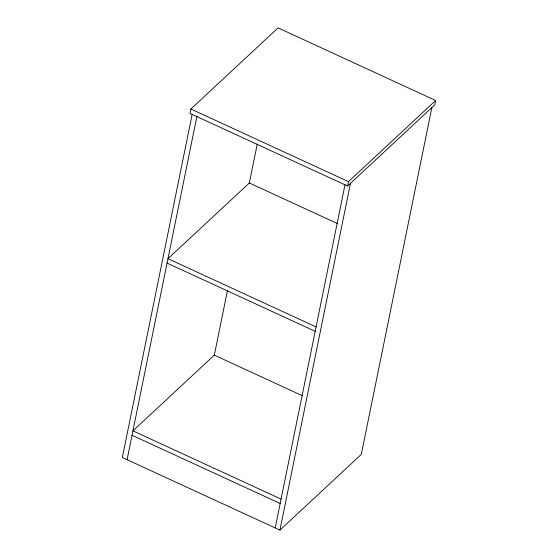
<?xml version="1.0" encoding="UTF-8"?>
<svg xmlns="http://www.w3.org/2000/svg" width="558" height="558" viewBox="0 0 558 558"><rect width="100%" height="100%" fill="white"/><g stroke="black" fill="none" stroke-linecap="round" stroke-linejoin="round"><path stroke-width="0.84" d="M190.885 109.019L189.992 113.413L347.571 186.016L434.759 104.897L435.659 100.503L278.079 27.9L190.885 109.019L348.464 181.622L435.659 100.503M192.203 114.125L122.342 457.497L279.921 530.1L361.298 454.393L431.857 107.603M127.071 459.673L196.932 116.301M214.181 355.774L227.392 290.864M249.286 183.24L257.28 143.95M275.199 527.924L345.053 184.552M347.571 186.016L348.464 181.622M279.921 530.1L350.48 183.317M337.583 223.632L249.342 182.975L167.965 258.682L316.086 326.932M167.065 263.083L315.193 331.326M302.555 395.803L214.314 355.146L132.937 430.86L281.058 499.103M132.037 435.254L280.165 503.497"/></g></svg>
